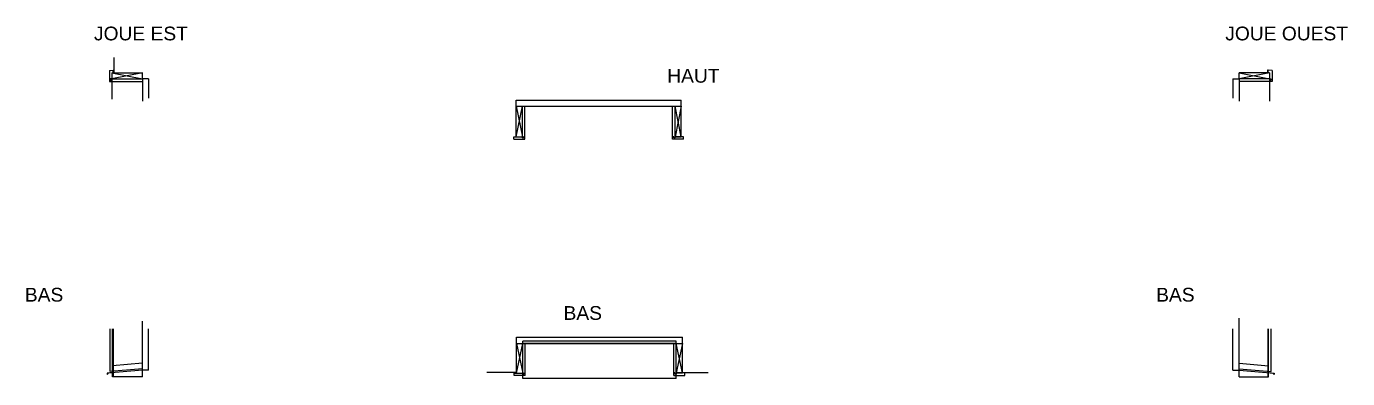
# Model space of a CAD drawing. Header units: millimetres. Extents: x -676 to 20789, y -6551 to 2806.
# Drawn here: x 11183 to 20789, y -5760 to -3199 of the extents above; entities that cross this region are included whole.
import ezdxf

# ---------------------------------------------------------------- set-up
doc = ezdxf.new("R2010")
doc.units = ezdxf.units.MM
doc.layers.get('0').update_dxf_attribs({"lineweight": 25, "true_color": 0xffffff})
for name, color, linetype, lineweight, true_color in [('0 ... Seuil', 178, 'Continuous', 25, 0x000000), ('Baie', 136, 'Continuous', 25, 0x008080), ('Compribande', 2, 'Continuous', 25, 0xffff00), ('Enduit', 42, 'Continuous', 25, 0xcd8900), ('FibreDeBois', 30, 'Continuous', 25, 0xff7f00), ('Montant Précadre', 16, 'Continuous', 25, 0x800000), ('Option Bois Brule ... OptionRecalepinage', 1, 'Continuous', 25, 0xff0000)]:
    doc.layers.add(name, color=color, linetype=linetype, lineweight=lineweight, true_color=true_color)
doc.styles.add('textstyle15', font='')
doc.styles.add('textstyle16', font='')
doc.styles.add('textstyle17', font='')
doc.styles.add('textstyle18', font='')
doc.styles.add('textstyle19', font='')
doc.styles.add('textstyle20', font='')
doc.styles.get('textstyle15').set_extended_font_data('Liberation Sans')
doc.styles.get('textstyle16').set_extended_font_data('Liberation Sans')
doc.styles.get('textstyle17').set_extended_font_data('Liberation Sans')
doc.styles.get('textstyle18').set_extended_font_data('Liberation Sans')
doc.styles.get('textstyle19').set_extended_font_data('Liberation Sans')
doc.styles.get('textstyle20').set_extended_font_data('Liberation Sans')

# ---------------------------------------------------------------- blocks, each defined once
blk = doc.blocks.new('SeuilBaie1_VueDessus')
at = {"layer": '0 ... Seuil'}
for p, q in [((-5, -271), (-5, 0)), ((1111, 0), (-5, 0)), ((1111, -271), (1111, 0)), ((1111, -15), (-5, -15)), ((-3.5, -231), (-3.5, -15)), ((1109.5, -230), (1109.5, -15)), ((-3.5, -231), (-5, -231)), ((1111, -271), (-5, -271)), ((1111, -230), (1109.5, -230))]:
    blk.add_line(p, q, dxfattribs=at)
blk = doc.blocks.new('SeuilBaie1_VueCoupeEst')
at = {"layer": '0 ... Seuil'}
for p, q in [((1, 0), (-0.5, 0)), ((1, -14.9), (-49.2, -14.9)), ((-49.2, -14.9), (-30.4, -229.9)), ((-0.5, 0), (-0.5, -14.9)), ((1, 0), (1, -15)), ((1, -14.9), (23.3, -269.4)), ((19.8, -229.9), (-30.4, -229.9)), ((18.3, -229.9), (21.9, -270.9)), ((21.9, -270.9), (32.4, -270.9)), ((23.3, -269.4), (28.8, -269.4)), ((24.3, -264.9), (25.3, -263.8)), ((24.3, -264.9), (28.8, -269.4)), ((25.3, -263.8), (32.4, -270.9))]:
    blk.add_line(p, q, dxfattribs=at)
blk = doc.blocks.new('SeuilBaie1_VueCoupeOuest')
at = {"layer": '0 ... Seuil'}
for p, q in [((-1.5, 0), (-1.5, -15)), ((-1.5, 0), (0, 0)), ((0, 0), (0, -14.9)), ((-1.5, -14.9), (-23.8, -269.4)), ((-1.5, -14.9), (48.7, -14.9)), ((48.7, -14.9), (29.8, -230.9)), ((-25.8, -263.8), (-32.9, -270.9)), ((-22.4, -270.9), (-32.9, -270.9)), ((-24.8, -264.9), (-29.3, -269.4)), ((-23.8, -269.4), (-29.3, -269.4)), ((-24.8, -264.9), (-25.8, -263.8)), ((-18.9, -230.9), (-22.4, -270.9)), ((-20.4, -230.9), (29.8, -230.9))]:
    blk.add_line(p, q, dxfattribs=at)

msp = doc.modelspace()

# ---------------------------------------------------------------- hatches: boundary and pattern name
at = {"layer": 'Compribande'}
h = msp.add_hatch(dxfattribs=at)
h.set_pattern_fill('JIS_WOOD', color=256, angle=180, style=0)
h.paths.add_polyline_path([(11817.9, -3535.63), (11814.9, -3535.63), (11814.9, -3516.1), (11817.9, -3516.1)], flags=0)
h = msp.add_hatch(dxfattribs=at)
h.set_pattern_fill('JIS_WOOD', color=256, style=0)
h.paths.add_polyline_path([(20208, -3535.63), (20211, -3535.63), (20211, -3516.1), (20208, -3516.1)], flags=0)

# ---------------------------------------------------------------- linework, layer by layer
for p in [(10091.87, 0), (10191.87, 0)]:
    msp.add_xline(p, (0, 1))
at = {"layer": 'Baie'}
for p, q in [((12070.9, -3580.63), (12025.9, -3580.63)), ((12025.9, -3580.63), (12025.9, -3726.63)), ((12070.9, -3580.63), (12070.9, -3720.54)), ((19955, -3580.63), (20000, -3580.63)), ((19955, -3580.63), (19955, -3720.54)), ((20000, -3580.63), (20000, -3726.63)), ((14744.37, -3779), (14744.37, -3734)), ((14744.37, -3734), (15944.37, -3734)), ((15944.37, -3779), (15944.37, -3734)), ((14744.37, -3779), (15944.37, -3779)), ((12025.9, -5697.63), (12025.9, -5397.63)), ((12070.9, -5697.63), (12070.9, -5397.63)), ((14746.87, -5504.05), (14746.87, -5459.05)), ((14746.87, -5459.05), (15952.87, -5459.05)), ((15952.87, -5504.05), (15952.87, -5459.05)), ((19955, -5697.63), (19955, -5397.63)), ((20000, -5697.63), (20000, -5397.63)), ((14746.87, -5504.05), (15952.87, -5504.05)), ((12070.9, -5697.63), (12025.9, -5697.63)), ((19955, -5697.63), (20000, -5697.63))]:
    msp.add_line(p, q, dxfattribs=at)
at = {"layer": 'Compribande'}
for p, q in [((11814.9, -3535.63), (11814.9, -3516.1)), ((11814.9, -3516.1), (11817.9, -3516.1)), ((11817.9, -3535.63), (11814.9, -3535.63)), ((11817.9, -3516.1), (11817.9, -3535.63)), ((20211, -3516.1), (20208, -3516.1)), ((20208, -3516.1), (20208, -3535.63)), ((20208, -3535.63), (20211, -3535.63)), ((20211, -3535.63), (20211, -3516.1))]:
    msp.add_line(p, q, dxfattribs=at)
at = {"layer": 'Enduit'}
for p, q in [((11817.9, -3425.64), (11817.9, -3535.63)), ((11815.9, -5747.63), (11815.9, -5397.63)), ((20212, -5747.63), (20212, -5397.63)), ((14530, -5714.05), (14746.87, -5714.05)), ((15952.87, -5716.05), (16141, -5716.05))]:
    msp.add_line(p, q, dxfattribs=at)
at = {"layer": 'Montant Précadre'}
for p, q in [((11803.9, -3535.63), (12025.9, -3535.63)), ((11803.9, -3535.63), (12025.9, -3580.63)), ((12025.9, -3535.63), (11803.9, -3580.63)), ((11803.9, -3535.63), (11803.9, -3726.63)), ((12025.9, -3580.63), (12025.9, -3535.63)), ((20222, -3535.63), (20000, -3535.63)), ((20222, -3535.63), (20000, -3580.63)), ((20000, -3580.63), (20000, -3535.63)), ((20000, -3535.63), (20222, -3580.63)), ((20222, -3535.63), (20222, -3743.26)), ((11803.9, -3580.63), (12025.9, -3580.63)), ((12025.9, -3580.63), (12025.9, -3743.26)), ((20222, -3580.63), (20000, -3580.63)), ((20000, -3580.63), (20000, -3743.26)), ((14744.37, -3779), (14789.37, -3779)), ((14744.37, -3779), (14789.37, -4001)), ((14744.37, -4001), (14789.37, -3779)), ((14744.37, -4001), (14744.37, -3779)), ((14789.37, -4001), (14789.37, -3779)), ((15899.37, -3779), (15944.37, -3779)), ((15944.37, -3779), (15899.37, -4001)), ((15944.37, -4001), (15899.37, -3779)), ((15899.37, -4001), (15899.37, -3779)), ((15944.37, -4001), (15944.37, -3779)), ((14744.37, -4001), (14789.37, -4001)), ((15899.37, -4001), (15944.37, -4001)), ((11809.9, -5747.63), (11809.9, -5397.63)), ((12025.9, -5747.63), (12025.9, -5397.63)), ((20000, -5747.63), (20000, -5397.63)), ((20215, -5747.63), (20215, -5397.63)), ((14746.87, -5720.05), (14746.87, -5504.05)), ((14746.87, -5504.05), (14791.87, -5504.05)), ((14746.87, -5504.05), (14791.87, -5720.05)), ((14746.87, -5720.05), (14791.87, -5504.05)), ((14791.87, -5720.05), (14791.87, -5504.05)), ((15907.87, -5719.05), (15907.87, -5504.05)), ((15907.87, -5504.05), (15952.87, -5504.05)), ((15952.87, -5504.05), (15907.87, -5719.05)), ((15952.87, -5719.05), (15907.87, -5504.05)), ((15952.87, -5719.05), (15952.87, -5504.05)), ((12025.9, -5747.63), (11809.9, -5747.63)), ((14746.87, -5720.05), (14791.87, -5720.05)), ((15907.87, -5719.05), (15952.87, -5719.05)), ((20000, -5747.63), (20215, -5747.63))]:
    msp.add_line(p, q, dxfattribs=at)
at = {"layer": 'Option Bois Brule ... OptionRecalepinage'}
for p, q in [((11785.9, -3518.63), (11814.9, -3516.1)), ((11785.9, -3518.63), (11785.9, -3598.63)), ((11803.9, -3535.63), (11817.9, -3535.63)), ((11803.9, -3535.63), (11803.9, -3580.63)), ((11814.9, -3535.63), (11814.9, -3515.83)), ((20222, -3535.63), (20208, -3535.63)), ((20211, -3535.63), (20211, -3515.83)), ((20240, -3518.63), (20211, -3516.1)), ((20222, -3535.63), (20222, -3580.63)), ((20240, -3518.63), (20240, -3598.63)), ((11785.9, -3598.63), (12025.9, -3598.63)), ((11803.9, -3580.63), (11794.9, -3580.63)), ((11794.9, -3580.63), (11794.9, -3589.63)), ((11794.9, -3589.63), (11803.9, -3589.63)), ((11803.9, -3580.63), (12025.9, -3580.63)), ((11803.9, -3589.63), (11803.9, -3598.63)), ((20222, -3580.63), (20000, -3580.63)), ((20240, -3598.63), (20000, -3598.63)), ((20220, -3580.63), (20231, -3580.63)), ((20222, -3589.63), (20222, -3598.63)), ((20231, -3589.63), (20222, -3589.63)), ((20231, -3580.63), (20231, -3589.63)), ((14789.37, -3779.13), (14807.37, -3779)), ((14789.37, -4010), (14789.37, -3779)), ((14807.37, -4019), (14807.37, -3779)), ((15881.37, -4019), (15881.37, -3779)), ((15899.37, -4010), (15899.37, -3779)), ((14727.37, -4019), (14727.37, -4001)), ((14727.37, -4001), (14789.37, -4001)), ((14727.37, -4019), (14807.37, -4019)), ((14789.37, -4010), (14798.37, -4010)), ((14798.37, -4001), (14807.37, -4001)), ((14798.37, -4010), (14798.37, -4001)), ((15890.37, -4001), (15881.37, -4001)), ((15961.37, -4019), (15881.37, -4019)), ((15890.37, -4010), (15890.37, -4001)), ((15899.37, -4010), (15890.37, -4010)), ((15961.37, -4001), (15899.37, -4001)), ((15961.37, -4019), (15961.37, -4001)), ((12025.9, -5689.1), (12025.9, -5343.39)), ((20000, -5689.1), (20000, -5319.5)), ((11791.9, -5709.57), (11791.9, -5397.63)), ((20233, -5709.48), (20233, -5397.63)), ((14791.87, -5504.05), (14813.87, -5504.05)), ((14809.87, -5738.05), (14809.87, -5504.05)), ((15889.87, -5737.05), (15889.87, -5504.05)), ((12025.9, -5689.1), (11791.9, -5709.57)), ((14729.87, -5720.05), (14791.87, -5720.05)), ((14729.87, -5738.05), (14729.87, -5720.05)), ((14809.87, -5738.05), (14729.87, -5738.05)), ((14791.87, -5720.05), (14791.87, -5729.05)), ((14791.87, -5729.05), (14800.87, -5729.05)), ((14800.87, -5720.05), (14809.87, -5720.05)), ((14800.87, -5729.05), (14800.87, -5720.05)), ((15898.87, -5719.05), (15889.87, -5719.05)), ((15889.87, -5737.05), (15969.87, -5737.05)), ((15898.87, -5728.05), (15898.87, -5719.05)), ((15907.87, -5728.05), (15898.87, -5728.05)), ((15907.87, -5719.05), (15907.87, -5728.05)), ((15969.87, -5719.05), (15907.87, -5719.05)), ((15969.87, -5737.05), (15969.87, -5719.05)), ((20000, -5689.1), (20233, -5709.48))]:
    msp.add_line(p, q, dxfattribs=at)

# ---------------------------------------------------------------- block references
at = {"layer": '0 ... Seuil'}
msp.add_blockref('SeuilBaie1_VueDessus', (14796.87, -5489.05), dxfattribs=at)
at = {"layer": '0 ... Seuil', "yscale": -1, "rotation": 270}
msp.add_blockref('SeuilBaie1_VueCoupeEst', (19985, -5698.13), dxfattribs=at)
at = {"layer": 'FibreDeBois', "yscale": -1, "rotation": 90}
msp.add_blockref('SeuilBaie1_VueCoupeOuest', (12040.9, -5697.63), dxfattribs=at)

# ---------------------------------------------------------------- texts
at = {"char_height": 100, "attachment_point": 1}
for s, insert, style in [('JOUE EST', (11674.1, -3200), 'textstyle19'), ('JOUE OUEST', (19900, -3200), 'textstyle17'), ('HAUT', (15842.27, -3507.87), 'textstyle15'), ('BAS', (11171.51, -5100), 'textstyle20'), ('BAS', (19397.4, -5100), 'textstyle18'), ('BAS\\P', (15088.55, -5232.93), 'textstyle16')]:
    msp.add_mtext(s, dxfattribs=dict(at, insert=insert, style=style))

doc.saveas('drawing.dxf')
